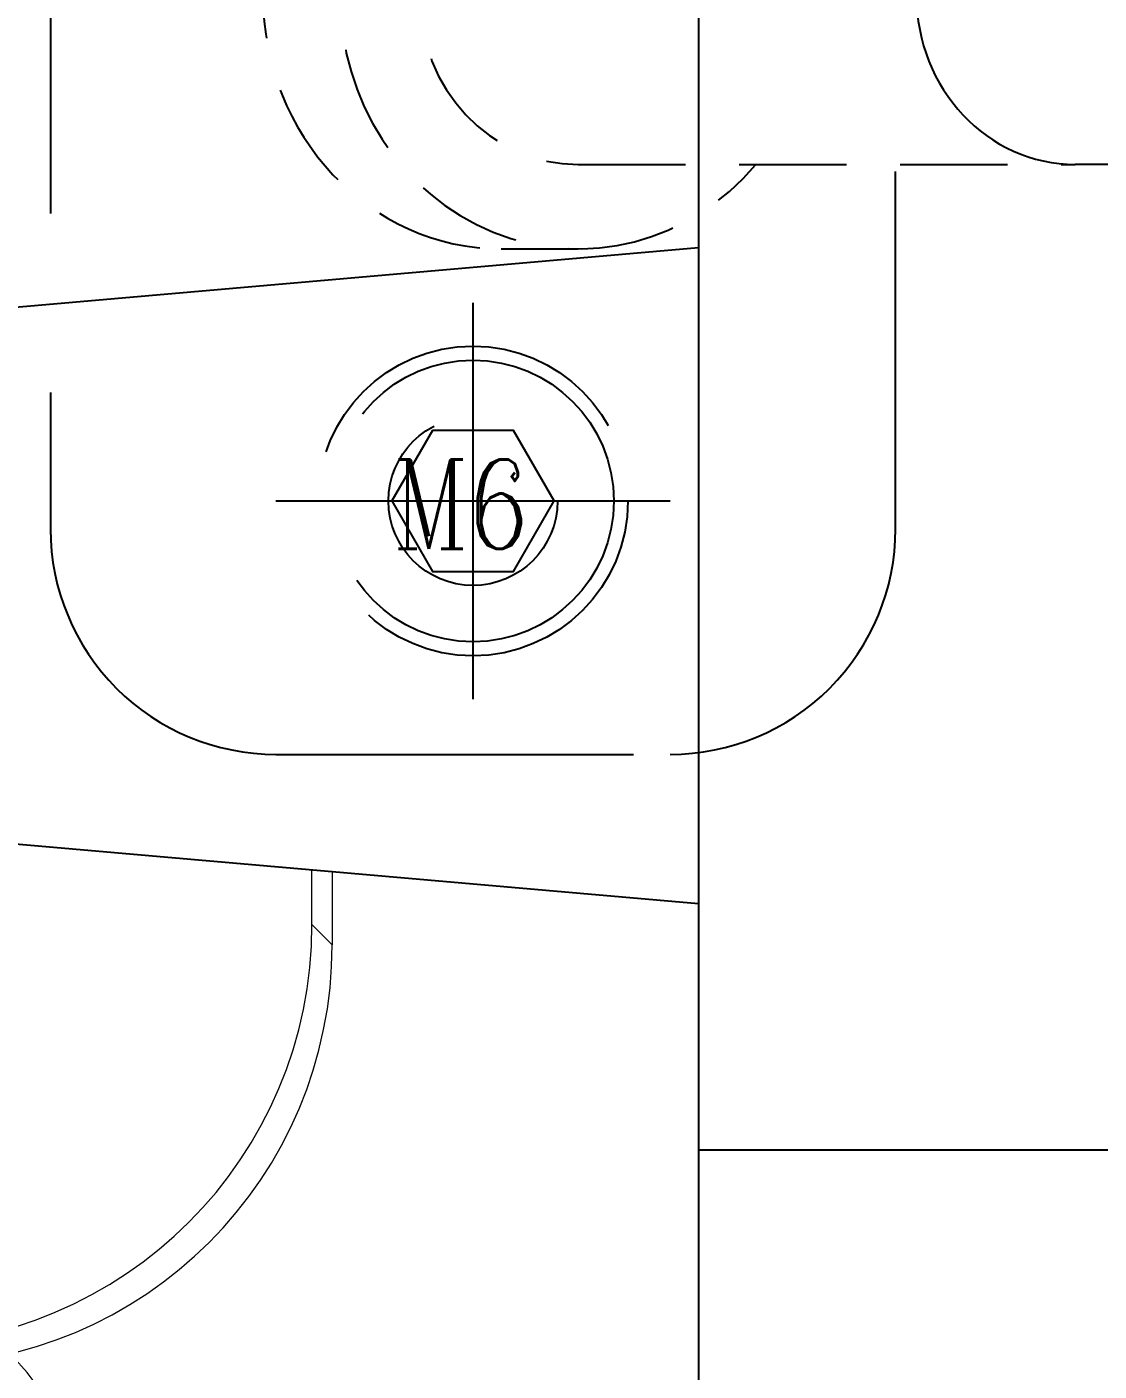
# Model space of a CAD drawing. Header units: inches. Extents: x 169168 to 170394, y -54081 to -53214.
# Drawn here: x 170167.36 to 170205.42, y -53577.36 to -53529.61 of the extents above; entities that cross this region are included whole.
import ezdxf

# ---------------------------------------------------------------- set-up
doc = ezdxf.new("R2010")
doc.units = ezdxf.units.IN
doc.header["$LTSCALE"] = 2
doc.header["$MEASUREMENT"] = 0
doc.header["$PDMODE"] = 3
doc.header["$PDSIZE"] = 0.3125
for name, pattern in [('CENTER', [50.8, 31.75, -6.35, 6.35, -6.35]), ('CENTER2', [1.125, 0.75, -0.125, 0.125, -0.125]), ('HIDDEN', [9.525, 6.35, -3.175])]:
    doc.linetypes.add(name, pattern=pattern)
doc.layers.get('0').update_dxf_attribs({"linetype": 'CONTINUOUS'})
doc.layers.get('Defpoints').update_dxf_attribs({"linetype": 'CONTINUOUS'})
for name, color, linetype in [('CAV-COR', 1, 'CONTINUOUS'), ('PIN', 4, 'CONTINUOUS'), ('SCREW', 52, 'HIDDEN'), ('SILDE', 6, 'CONTINUOUS'), ('壓塊', 157, 'CONTINUOUS')]:
    doc.layers.add(name, color=color, linetype=linetype)
for name, color, linetype, lineweight in [('dim', 3, 'CONTINUOUS', 15), ('WR', 122, 'HIDDEN', 18), ('枕位', 75, 'CONTINUOUS', 15)]:
    doc.layers.add(name, color=color, linetype=linetype, lineweight=lineweight)
doc.styles.add('ROMANC', font='romanc', dxfattribs={"width": 0.6, "height": 1})
doc.styles.get("Standard").update_dxf_attribs({"font": 'txt.shx', "width": 0.67})
doc.dimstyles.new('2.00', dxfattribs={"dimtxt": 4.5, "dimasz": 3, "dimexe": 0.666, "dimexo": 0.626, "dimgap": 1, "dimtad": 0, "dimzin": 0, "dimdsep": 46, "dimtxsty": 'Standard', "dimcen": 0.09, "dimclrd": 3, "dimclre": 3, "dimclrt": 7, "dimazin": 0, "dimtfac": 1, "dimtofl": 0, "dimtmove": 0, "dimatfit": 0, "dimfxl": 0, "dimtolj": 1, "dimtzin": 0, "dimarcsym": 0})

# ---------------------------------------------------------------- blocks, each defined once
blk = doc.blocks.new('*D36950')
at = {"layer": 'Defpoints', "color": 0}
for p in [(170281.195, -53458.499), (170297.491, -53458.499), (170180.015, -53598.499)]:
    blk.add_point(p, dxfattribs=at)
at = {"layer": 'dim', "color": 3, "linetype": 'ByBlock', "lineweight": -2}
for p, q in [((170281.821, -53458.499), (170298.157, -53458.499)), ((170297.491, -53461.499), (170297.491, -53521.217)), ((170297.491, -53595.499), (170297.491, -53535.78)), ((170180.641, -53598.499), (170298.157, -53598.499))]:
    blk.add_line(p, q, dxfattribs=at)
at = {"layer": 'dim', "color": 3, "linetype": 'ByBlock'}
for points in [[(170297.991, -53461.499), (170296.991, -53461.499), (170297.491, -53458.499)], [(170296.991, -53595.499), (170297.991, -53595.499), (170297.491, -53598.499)]]:
    blk.add_solid(points, dxfattribs=at)
at = {"layer": 'dim', "color": 7, "linetype": 'ByBlock', "insert": (170297.491, -53528.499), "char_height": 4.5, "attachment_point": 5, "rotation": 90}
blk.add_mtext('\\A1;140.00', dxfattribs=at)
blk = doc.blocks.new('20140410.082121')
at = {"layer": 'SCREW', "color": 137, "linetype": 'CENTER', "ltscale": 0.25}
for p, q in [((0, -7.042), (0, 7.042)), ((-7, 0), (7, 0))]:
    blk.add_line(p, q, dxfattribs=at)
at = {"layer": 'SCREW', "color": 137, "linetype": 'Continuous'}
blk.add_lwpolyline([(-1.443, 2.5), (-2.887, 0), (-1.443, -2.5), (1.443, -2.5), (2.887, 0), (1.443, 2.5)], close=True, dxfattribs=at)
at = {"layer": 'SCREW', "color": 137}
for radius in [5.5, 5, 3]:
    blk.add_circle((0, 0), radius, dxfattribs=at)
at = {"layer": 'dim', "style": 'ROMANC', "width": 0.8}
blk.add_text('M6', height=3.1716, dxfattribs=at).set_placement((-2.868, -1.703))
blk = doc.blocks.new('20160903.150651')
at = {"layer": 'PIN', "linetype": 'HIDDEN', "ltscale": 0.3}
for p, q in [((-16.644, 15.606), (-19.38, 15.606)), ((-19.38, 12.606), (-37.026, 12.606)), ((-19.38, 0.606), (-37.026, 0.606)), ((-16.644, -2.394), (-19.38, -2.394))]:
    blk.add_line(p, q, dxfattribs=at)
at = {"layer": 'PIN'}
for p, q in [((-60.895, 12.606), (-37.026, 12.606)), ((-60.895, 0.606), (-37.026, 0.606))]:
    blk.add_line(p, q, dxfattribs=at)
at = {"layer": 'PIN', "linetype": 'CENTER2', "ltscale": 10}
blk.add_line((-68.533, 6.606), (-6.186, 6.606), dxfattribs=at)
at = {"layer": 'PIN', "linetype": 'HIDDEN', "ltscale": 0.3, "extrusion": (0, 0, -1)}
for centre, major_axis, start_param, end_param in [((-19.38, 6.606), (0, -9), 2.300524, 7.124254), ((-16.644, 6.606), (0, -9), 3.141593, 6.283185), ((-19.38, 6.606), (0, -6), 3.141593, 6.283185)]:
    blk.add_ellipse(centre, major_axis=major_axis, ratio=0.939693, start_param=start_param, end_param=end_param, dxfattribs=at)
at = {"layer": 'PIN', "extrusion": (0, 0, -1)}
for centre, major_axis, ratio in [((-60.895, 6.606), (0, -6), 0.939693), ((-62.956, 6.606), (0, -2), 0.887229)]:
    blk.add_ellipse(centre, major_axis=major_axis, ratio=ratio, dxfattribs=at)
blk.add_ellipse((-37.026, 6.606), major_axis=(0, -6), ratio=0.939693, start_param=3.141593, end_param=6.283185, dxfattribs=at)
blk = doc.blocks.new('20140913.083227')
at = {"layer": 'WR', "linetype": 'CENTER', "ltscale": 0.2}
for p, q in [((0, 11), (0, -11)), ((-11, 0), (11, 0))]:
    blk.add_line(p, q, dxfattribs=at)
at = {"layer": 'WR', "linetype": 'HIDDEN', "ltscale": 0.5}
for radius in [8, 5.5, 4]:
    blk.add_circle((0, 0), radius, dxfattribs=at)

msp = doc.modelspace()

# ---------------------------------------------------------------- linework, layer by layer
msp.add_line((170191.195, -53569.499), (170224.124, -53569.499))
at = {"layer": 'CAV-COR', "linetype": 'ByBlock'}
msp.add_line((170191.195, -53458.499), (170191.195, -53590.499), dxfattribs=at)
at = {"layer": 'SILDE', "linetype": 'ByBlock'}
for p, q in [((170159.748, -53540.196), (170191.195, -53537.444)), ((170159.292, -53557.96), (170191.195, -53560.751))]:
    msp.add_line(p, q, dxfattribs=at)
at = {"layer": '壓塊', "linetype": 'HIDDEN'}
msp.add_lwpolyline([(170176.195, -53555.453), (170190.195, -53555.453, 0.414214), (170198.195, -53547.453), (170198.195, -53523.544, 0.414214), (170190.195, -53515.544), (170176.195, -53515.544, 0.414214), (170168.195, -53523.544), (170168.195, -53547.453, 0.414214)], format="xyb", close=True, dxfattribs=at)
at = {"layer": '枕位', "linetype": 'ByBlock', "ltscale": 0.3}
for p, q in [((170177.478, -53561.497), (170177.478, -53559.551)), ((170178.195, -53559.614), (170178.195, -53562.215)), ((170178.195, -53562.215), (170177.478, -53561.497))]:
    msp.add_line(p, q, dxfattribs=at)
for centre in [(170162.421, -53561.383), (170163.138, -53562.1)]:
    msp.add_ellipse(centre, major_axis=(10.687, -10.687), ratio=0.992433, start_param=-0.7816, end_param=0.7816, dxfattribs=at)

# ---------------------------------------------------------------- block references
at = {"layer": 'PIN', "linetype": 'ByBlock', "xscale": -1}
msp.add_blockref('20160903.150651', (170167.552, -53535.105), dxfattribs=at)
at = {"layer": 'SCREW', "linetype": 'ByBlock', "ltscale": 0.3}
msp.add_blockref('20140410.082121', (170183.195, -53546.453), dxfattribs=at)
at = {"layer": 'WR', "linetype": 'ByBlock', "xscale": -1, "rotation": -180}
msp.add_blockref('20140913.083227', (170161.195, -53582.499), dxfattribs=at)

# ---------------------------------------------------------------- dimensions: what is measured, and where the dimension line sits
at = {"layer": 'dim', "linetype": 'ByBlock'}
dim = msp.add_linear_dim(base=(170297.491, -53458.499), p1=(170180.015, -53598.499), p2=(170281.195, -53458.499), angle=90, dimstyle='2.00', dxfattribs=at)
dim.commit()
dim.dimension.update_dxf_attribs({"geometry": '*D36950', "text_midpoint": (170297.491, -53528.499)})

doc.saveas('drawing.dxf')
